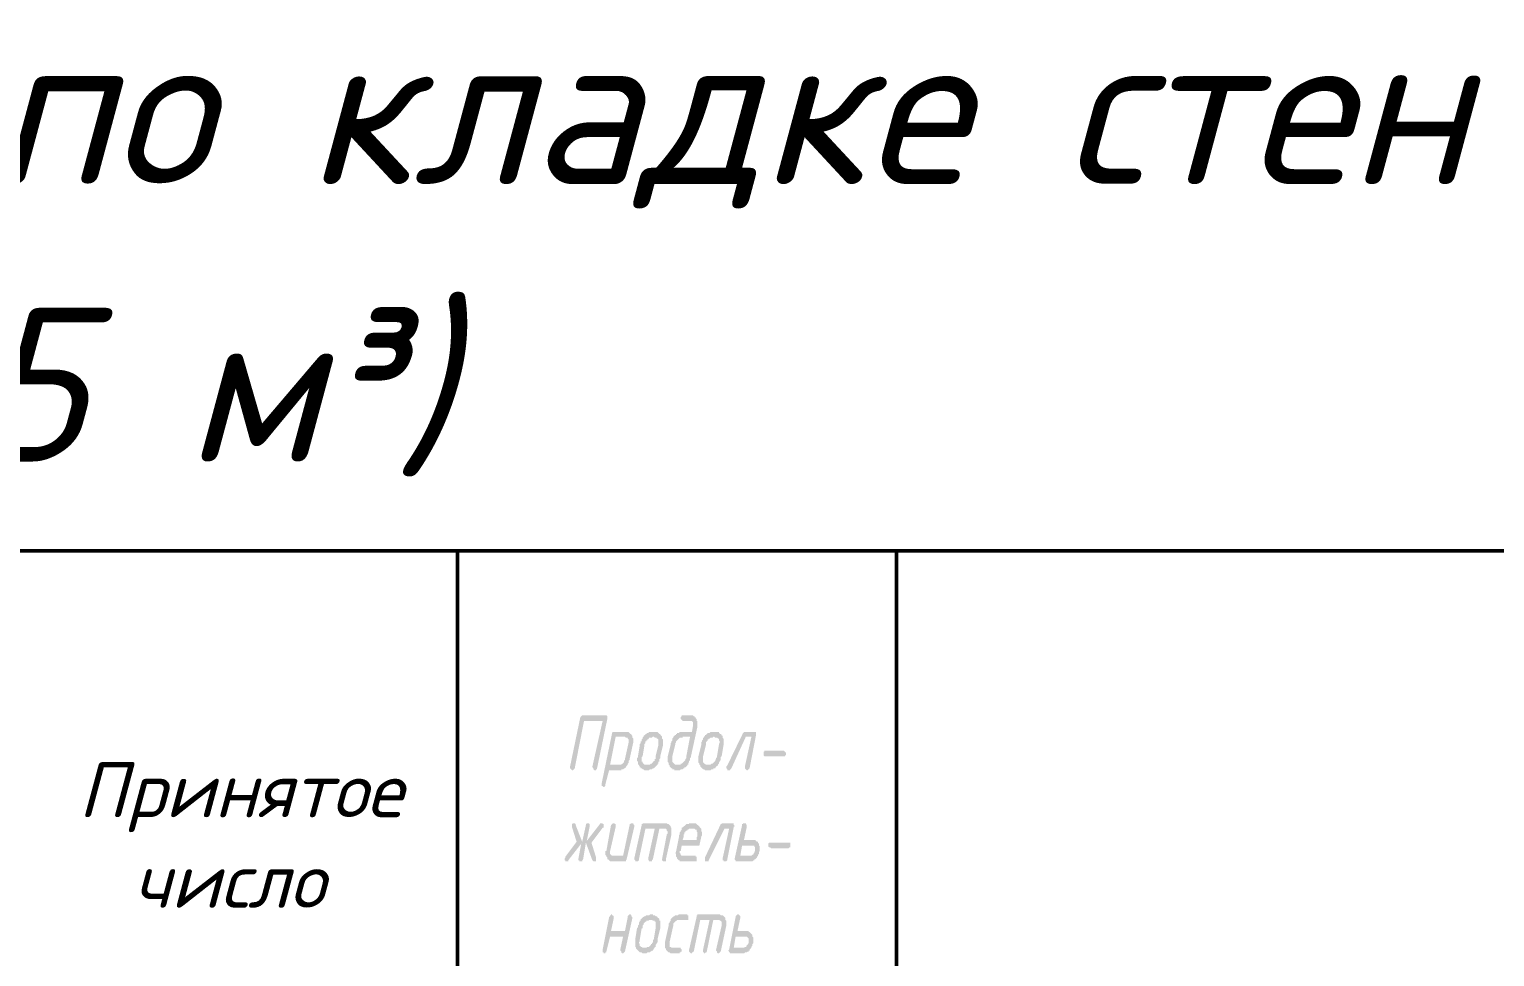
# Model space of a CAD drawing. Header units: millimetres. Extents: x 2279 to 5236, y 896 to 2828.
# Drawn here: x 3871.7 to 3938.4, y 1242 to 1284.2 of the extents above; entities that cross this region are included whole.
import ezdxf

# ---------------------------------------------------------------- set-up
doc = ezdxf.new("R2010")
doc.units = ezdxf.units.MM
doc.layers.add('PDF _!!ТОНКАЯ', color=7, linetype='Continuous')
doc.layers.add('PDF _Текст', color=7, linetype='Continuous')
doc.styles.add('PDF ISOCPEUR Italic', font='isocpeui.ttf')

msp = doc.modelspace()

# ---------------------------------------------------------------- hatches: boundary and pattern name
at = {"layer": 'PDF _!!ТОНКАЯ', "transparency": 33554559}
for points in [[(3897.815, 1252.716), (3896.968, 1252.716), (3896.545, 1250.557), (3896.503, 1250.515), (3896.503, 1250.515), (3896.46, 1250.473), (3896.46, 1250.473), (3896.418, 1250.473), (3896.418, 1250.473), (3896.376, 1250.515), (3896.376, 1250.515), (3896.333, 1250.557), (3896.333, 1250.6), (3896.333, 1250.6), (3896.333, 1250.642), (3896.333, 1250.642), (3896.799, 1252.886), (3896.841, 1252.928), (3896.841, 1252.928), (3896.884, 1252.97), (3896.884, 1252.97), (3896.926, 1252.97), (3897.942, 1252.97), (3897.984, 1252.97), (3897.984, 1252.97), (3898.027, 1252.928), (3898.027, 1252.928), (3898.027, 1252.886), (3898.027, 1252.843), (3898.027, 1252.801), (3898.027, 1252.801), (3897.561, 1250.557), (3897.561, 1250.515), (3897.519, 1250.515), (3897.519, 1250.473), (3897.476, 1250.473), (3897.476, 1250.473), (3897.434, 1250.473), (3897.392, 1250.515), (3897.392, 1250.515), (3897.392, 1250.557), (3897.349, 1250.6), (3897.349, 1250.6), (3897.349, 1250.642), (3897.349, 1250.642)], [(3904.716, 1252.208), (3904.758, 1252.208), (3904.758, 1252.208), (3904.8, 1252.208), (3904.8, 1252.166), (3904.8, 1252.124), (3904.8, 1252.124), (3904.8, 1252.081), (3904.8, 1252.081), (3904.504, 1250.557), (3904.462, 1250.515), (3904.462, 1250.515), (3904.419, 1250.473), (3904.419, 1250.473), (3904.377, 1250.473), (3904.377, 1250.473), (3904.335, 1250.515), (3904.335, 1250.515), (3904.292, 1250.557), (3904.292, 1250.6), (3904.292, 1250.6), (3904.292, 1250.642), (3904.292, 1250.642), (3904.589, 1251.997), (3904.335, 1251.997), (3903.657, 1250.515), (3903.615, 1250.515), (3903.615, 1250.473), (3903.573, 1250.473), (3903.573, 1250.473), (3903.53, 1250.473), (3903.488, 1250.473), (3903.488, 1250.515), (3903.488, 1250.515), (3903.446, 1250.557), (3903.446, 1250.6), (3903.446, 1250.642), (3903.488, 1250.684), (3904.208, 1252.166), (3904.25, 1252.208), (3904.25, 1252.208), (3904.292, 1252.208), (3904.292, 1252.208)], [(3906.028, 1251.108), (3905.224, 1251.108), (3905.181, 1251.108), (3905.181, 1251.108), (3905.139, 1251.15), (3905.139, 1251.15), (3905.139, 1251.192), (3905.139, 1251.235), (3905.139, 1251.277), (3905.139, 1251.277), (3905.139, 1251.319), (3905.181, 1251.319), (3905.181, 1251.362), (3905.224, 1251.362), (3906.028, 1251.362), (3906.07, 1251.362), (3906.113, 1251.319), (3906.113, 1251.319), (3906.155, 1251.277), (3906.155, 1251.277), (3906.155, 1251.235), (3906.155, 1251.192), (3906.155, 1251.15), (3906.113, 1251.15), (3906.113, 1251.108), (3906.07, 1251.108), (3906.028, 1251.108)], [(3897.053, 1247.17), (3896.926, 1246.408), (3896.884, 1246.366), (3896.884, 1246.324), (3896.841, 1246.324), (3896.841, 1246.324), (3896.799, 1246.324), (3896.799, 1246.324), (3896.757, 1246.324), (3896.757, 1246.366), (3896.714, 1246.366), (3896.714, 1246.408), (3896.714, 1246.451), (3896.714, 1246.451), (3896.714, 1246.451), (3896.841, 1247.128), (3896.249, 1246.366), (3896.249, 1246.324), (3896.206, 1246.324), (3896.206, 1246.324), (3896.164, 1246.324), (3896.122, 1246.324), (3896.122, 1246.366), (3896.079, 1246.366), (3896.079, 1246.408), (3896.079, 1246.451), (3896.079, 1246.451), (3896.122, 1246.493), (3896.122, 1246.535), (3896.63, 1247.213), (3896.418, 1247.89), (3896.418, 1247.932), (3896.418, 1247.932), (3896.418, 1247.975), (3896.418, 1248.017), (3896.418, 1248.017), (3896.46, 1248.059), (3896.503, 1248.059), (3896.503, 1248.059), (3896.545, 1248.059), (3896.545, 1248.059), (3896.587, 1248.017), (3896.587, 1247.975), (3896.587, 1247.975), (3896.884, 1247.213), (3897.053, 1247.975), (3897.053, 1248.017), (3897.053, 1248.017), (3897.095, 1248.059), (3897.095, 1248.059), (3897.138, 1248.059), (3897.18, 1248.059), (3897.18, 1248.059), (3897.222, 1248.017), (3897.222, 1248.017), (3897.222, 1247.975), (3897.222, 1247.932), (3897.222, 1247.89), (3897.222, 1247.89), (3897.095, 1247.255), (3897.688, 1248.017), (3897.688, 1248.059), (3897.73, 1248.059), (3897.773, 1248.059), (3897.773, 1248.059), (3897.815, 1248.059), (3897.815, 1248.017), (3897.857, 1248.017), (3897.857, 1247.975), (3897.857, 1247.932), (3897.857, 1247.89), (3897.857, 1247.848), (3897.815, 1247.848), (3897.307, 1247.17), (3897.519, 1246.493), (3897.519, 1246.451), (3897.519, 1246.451), (3897.519, 1246.408), (3897.519, 1246.366), (3897.519, 1246.324), (3897.476, 1246.324), (3897.476, 1246.324), (3897.434, 1246.324), (3897.392, 1246.324), (3897.392, 1246.324), (3897.349, 1246.366), (3897.349, 1246.366), (3897.349, 1246.366)], [(3899.043, 1247.975), (3899.043, 1248.017), (3899.085, 1248.017), (3899.085, 1248.059), (3899.127, 1248.059), (3899.127, 1248.059), (3899.17, 1248.059), (3899.212, 1248.059), (3899.212, 1248.017), (3899.212, 1248.017), (3899.254, 1247.975), (3899.254, 1247.932), (3899.254, 1247.89), (3899.254, 1247.89), (3898.916, 1246.451), (3898.916, 1246.408), (3898.873, 1246.366), (3898.873, 1246.324), (3898.831, 1246.324), (3898.831, 1246.324), (3898.789, 1246.324), (3898.789, 1246.324), (3898.281, 1246.324), (3898.238, 1246.324), (3898.196, 1246.324), (3898.196, 1246.324), (3898.154, 1246.324), (3898.111, 1246.366), (3898.111, 1246.366), (3898.069, 1246.408), (3898.069, 1246.408), (3898.027, 1246.408), (3898.027, 1246.451), (3898.027, 1246.493), (3897.984, 1246.535), (3897.984, 1246.535), (3897.984, 1246.578), (3897.942, 1246.62), (3897.942, 1246.662), (3897.942, 1246.705), (3897.942, 1246.705), (3897.942, 1246.747), (3897.942, 1246.789), (3897.984, 1246.789), (3898.196, 1247.975), (3898.238, 1248.017), (3898.238, 1248.017), (3898.281, 1248.059), (3898.281, 1248.059), (3898.323, 1248.059), (3898.323, 1248.059), (3898.365, 1248.059), (3898.365, 1248.017), (3898.408, 1248.017), (3898.408, 1247.975), (3898.408, 1247.932), (3898.408, 1247.89), (3898.408, 1247.89), (3898.154, 1246.789), (3898.154, 1246.789), (3898.154, 1246.747), (3898.154, 1246.705), (3898.154, 1246.705), (3898.154, 1246.662), (3898.196, 1246.62), (3898.196, 1246.62), (3898.238, 1246.578), (3898.238, 1246.578), (3898.281, 1246.578), (3898.323, 1246.578), (3898.323, 1246.578), (3898.746, 1246.578)], [(3899.593, 1247.975), (3899.593, 1248.017), (3899.635, 1248.017), (3899.635, 1248.059), (3899.678, 1248.059), (3899.678, 1248.059), (3900.652, 1248.059), (3900.694, 1248.059), (3900.694, 1248.059), (3900.736, 1248.059), (3900.779, 1248.017), (3900.779, 1248.017), (3900.821, 1248.017), (3900.863, 1247.975), (3900.863, 1247.975), (3900.906, 1247.932), (3900.906, 1247.89), (3900.906, 1247.89), (3900.948, 1247.848), (3900.948, 1247.805), (3900.948, 1247.805), (3900.948, 1247.763), (3900.948, 1247.721), (3900.948, 1247.678), (3900.948, 1247.678), (3900.948, 1247.636), (3900.948, 1247.594), (3900.948, 1247.551), (3900.694, 1246.408), (3900.694, 1246.366), (3900.694, 1246.324), (3900.652, 1246.324), (3900.652, 1246.324), (3900.609, 1246.324), (3900.567, 1246.324), (3900.567, 1246.324), (3900.525, 1246.366), (3900.525, 1246.366), (3900.525, 1246.408), (3900.525, 1246.451), (3900.525, 1246.451), (3900.525, 1246.451), (3900.736, 1247.551), (3900.779, 1247.594), (3900.779, 1247.636), (3900.779, 1247.636), (3900.779, 1247.678), (3900.736, 1247.721), (3900.736, 1247.763), (3900.736, 1247.763), (3900.694, 1247.805), (3900.694, 1247.805), (3900.652, 1247.805), (3900.609, 1247.805), (3900.609, 1247.805), (3900.398, 1247.805), (3900.101, 1246.408), (3900.059, 1246.366), (3900.059, 1246.324), (3900.059, 1246.324), (3900.016, 1246.324), (3899.974, 1246.324), (3899.974, 1246.324), (3899.932, 1246.324), (3899.932, 1246.366), (3899.889, 1246.366), (3899.889, 1246.408), (3899.889, 1246.451), (3899.889, 1246.451), (3899.889, 1246.451), (3900.186, 1247.805), (3899.762, 1247.805), (3899.466, 1246.408), (3899.466, 1246.366), (3899.424, 1246.324), (3899.424, 1246.324), (3899.381, 1246.324), (3899.381, 1246.324), (3899.339, 1246.324), (3899.297, 1246.324), (3899.297, 1246.366), (3899.297, 1246.366), (3899.254, 1246.408), (3899.254, 1246.451), (3899.254, 1246.451), (3899.254, 1246.451)], [(3903.7, 1248.059), (3903.742, 1248.059), (3903.784, 1248.059), (3903.784, 1248.017), (3903.784, 1248.017), (3903.784, 1247.975), (3903.827, 1247.932), (3903.784, 1247.89), (3903.784, 1247.89), (3903.488, 1246.408), (3903.488, 1246.366), (3903.446, 1246.324), (3903.446, 1246.324), (3903.403, 1246.324), (3903.403, 1246.324), (3903.361, 1246.324), (3903.319, 1246.324), (3903.319, 1246.366), (3903.276, 1246.366), (3903.276, 1246.408), (3903.276, 1246.451), (3903.276, 1246.451), (3903.276, 1246.451), (3903.573, 1247.805), (3903.361, 1247.805), (3902.641, 1246.366), (3902.641, 1246.324), (3902.599, 1246.324), (3902.557, 1246.324), (3902.557, 1246.324), (3902.514, 1246.324), (3902.514, 1246.324), (3902.472, 1246.324), (3902.472, 1246.366), (3902.472, 1246.408), (3902.472, 1246.451), (3902.472, 1246.451), (3902.472, 1246.493), (3903.192, 1248.017), (3903.234, 1248.017), (3903.234, 1248.059), (3903.276, 1248.059), (3903.276, 1248.059)], [(3906.282, 1246.916), (3905.478, 1246.916), (3905.435, 1246.959), (3905.393, 1246.959), (3905.393, 1246.959), (3905.351, 1247.001), (3905.351, 1247.043), (3905.351, 1247.043), (3905.351, 1247.086), (3905.351, 1247.128), (3905.393, 1247.17), (3905.393, 1247.17), (3905.435, 1247.17), (3905.478, 1247.17), (3906.282, 1247.17), (3906.324, 1247.17), (3906.324, 1247.17), (3906.367, 1247.17), (3906.367, 1247.128), (3906.367, 1247.086), (3906.367, 1247.043), (3906.367, 1247.001), (3906.367, 1247.001), (3906.367, 1246.959), (3906.324, 1246.959), (3906.324, 1246.959), (3906.282, 1246.916)], [(3898.746, 1242.895), (3898.154, 1242.895), (3897.984, 1242.217), (3897.984, 1242.217), (3897.984, 1242.175), (3897.942, 1242.175), (3897.942, 1242.133), (3897.9, 1242.133), (3897.857, 1242.133), (3897.857, 1242.175), (3897.815, 1242.175), (3897.815, 1242.217), (3897.815, 1242.26), (3897.815, 1242.26), (3897.815, 1242.302), (3897.815, 1242.302), (3898.111, 1243.784), (3898.154, 1243.826), (3898.154, 1243.868), (3898.196, 1243.868), (3898.196, 1243.911), (3898.238, 1243.911), (3898.238, 1243.868), (3898.281, 1243.868), (3898.281, 1243.868), (3898.323, 1243.826), (3898.323, 1243.784), (3898.323, 1243.784), (3898.323, 1243.741), (3898.323, 1243.741), (3898.196, 1243.149), (3898.831, 1243.149), (3898.958, 1243.784), (3898.958, 1243.826), (3899, 1243.868), (3899, 1243.868), (3899.043, 1243.911), (3899.043, 1243.911), (3899.085, 1243.911), (3899.127, 1243.868), (3899.127, 1243.868), (3899.127, 1243.826), (3899.17, 1243.784), (3899.17, 1243.784), (3899.17, 1243.741), (3899.17, 1243.741), (3898.831, 1242.217), (3898.831, 1242.217), (3898.789, 1242.175), (3898.789, 1242.175), (3898.746, 1242.133), (3898.746, 1242.133), (3898.704, 1242.133), (3898.662, 1242.175), (3898.662, 1242.175), (3898.662, 1242.217), (3898.619, 1242.26), (3898.619, 1242.26), (3898.619, 1242.302), (3898.619, 1242.302)], [(3901.287, 1242.133), (3900.948, 1242.133), (3900.948, 1242.133), (3900.906, 1242.133), (3900.863, 1242.175), (3900.821, 1242.175), (3900.821, 1242.175), (3900.779, 1242.217), (3900.779, 1242.217), (3900.736, 1242.26), (3900.736, 1242.26), (3900.694, 1242.302), (3900.694, 1242.302), (3900.694, 1242.344), (3900.652, 1242.387), (3900.652, 1242.429), (3900.652, 1242.471), (3900.652, 1242.471), (3900.652, 1242.514), (3900.652, 1242.556), (3900.652, 1242.598), (3900.652, 1242.598), (3900.652, 1242.641), (3900.821, 1243.403), (3900.821, 1243.445), (3900.821, 1243.487), (3900.863, 1243.53), (3900.863, 1243.572), (3900.863, 1243.572), (3900.906, 1243.614), (3900.906, 1243.657), (3900.906, 1243.699), (3900.948, 1243.699), (3900.948, 1243.741), (3900.99, 1243.741), (3900.99, 1243.784), (3900.99, 1243.784), (3901.033, 1243.784), (3901.033, 1243.826), (3901.075, 1243.826), (3901.075, 1243.826), (3901.117, 1243.868), (3901.16, 1243.868), (3901.16, 1243.868), (3901.202, 1243.868), (3901.244, 1243.868), (3901.287, 1243.911), (3901.287, 1243.911), (3901.329, 1243.911), (3901.625, 1243.911), (3901.668, 1243.911), (3901.668, 1243.868), (3901.71, 1243.868), (3901.71, 1243.826), (3901.71, 1243.784), (3901.71, 1243.784), (3901.71, 1243.741), (3901.71, 1243.699), (3901.71, 1243.657), (3901.668, 1243.657), (3901.625, 1243.657), (3901.625, 1243.657), (3901.287, 1243.657), (3901.244, 1243.657), (3901.202, 1243.657), (3901.202, 1243.614), (3901.16, 1243.614), (3901.16, 1243.614), (3901.117, 1243.572), (3901.117, 1243.572), (3901.075, 1243.53), (3901.075, 1243.53), (3901.033, 1243.487), (3901.033, 1243.445), (3901.033, 1243.403), (3901.033, 1243.403), (3900.863, 1242.641), (3900.863, 1242.598), (3900.863, 1242.556), (3900.863, 1242.556), (3900.863, 1242.514), (3900.863, 1242.514), (3900.863, 1242.471), (3900.863, 1242.429), (3900.906, 1242.429), (3900.906, 1242.429), (3900.948, 1242.387), (3900.99, 1242.387), (3901.033, 1242.387), (3901.287, 1242.387), (3901.329, 1242.387), (3901.371, 1242.387), (3901.371, 1242.344), (3901.371, 1242.344), (3901.414, 1242.302), (3901.414, 1242.26), (3901.414, 1242.217), (3901.371, 1242.217), (3901.371, 1242.175), (3901.329, 1242.175), (3901.329, 1242.133), (3901.287, 1242.133)], [(3902.091, 1243.784), (3902.091, 1243.826), (3902.091, 1243.868), (3902.133, 1243.868), (3902.133, 1243.911), (3902.176, 1243.911), (3903.149, 1243.911), (3903.149, 1243.911), (3903.192, 1243.868), (3903.234, 1243.868), (3903.234, 1243.868), (3903.276, 1243.868), (3903.319, 1243.826), (3903.319, 1243.826), (3903.361, 1243.784), (3903.361, 1243.784), (3903.403, 1243.741), (3903.403, 1243.699), (3903.403, 1243.699), (3903.403, 1243.657), (3903.446, 1243.614), (3903.446, 1243.572), (3903.446, 1243.53), (3903.446, 1243.53), (3903.446, 1243.487), (3903.446, 1243.445), (3903.446, 1243.403), (3903.446, 1243.403), (3903.192, 1242.217), (3903.192, 1242.217), (3903.149, 1242.175), (3903.149, 1242.175), (3903.107, 1242.133), (3903.107, 1242.133), (3903.065, 1242.133), (3903.022, 1242.175), (3903.022, 1242.175), (3903.022, 1242.217), (3902.98, 1242.26), (3902.98, 1242.26), (3902.98, 1242.302), (3902.98, 1242.302), (3903.234, 1243.403), (3903.234, 1243.445), (3903.234, 1243.487), (3903.234, 1243.487), (3903.234, 1243.53), (3903.234, 1243.572), (3903.234, 1243.572), (3903.192, 1243.614), (3903.192, 1243.614), (3903.149, 1243.614), (3903.149, 1243.657), (3903.107, 1243.657), (3903.065, 1243.657), (3902.853, 1243.657), (3902.557, 1242.217), (3902.557, 1242.217), (3902.557, 1242.175), (3902.514, 1242.175), (3902.472, 1242.133), (3902.472, 1242.133), (3902.43, 1242.133), (3902.43, 1242.175), (3902.387, 1242.175), (3902.387, 1242.217), (3902.387, 1242.26), (3902.387, 1242.26), (3902.387, 1242.302), (3902.387, 1242.302), (3902.684, 1243.657), (3902.26, 1243.657), (3901.964, 1242.217), (3901.922, 1242.217), (3901.922, 1242.175), (3901.879, 1242.175), (3901.879, 1242.133), (3901.837, 1242.133), (3901.837, 1242.133), (3901.795, 1242.175), (3901.795, 1242.175), (3901.752, 1242.217), (3901.752, 1242.26), (3901.752, 1242.26), (3901.752, 1242.302), (3901.752, 1242.302)]]:
    msp.add_hatch(color=256, dxfattribs=at).paths.add_polyline_path(points)
h = msp.add_hatch(color=256, dxfattribs=at)
h.paths.add_polyline_path([(3902.133, 1252.462), (3901.837, 1251.108), (3901.837, 1251.065), (3901.795, 1251.023), (3901.795, 1250.981), (3901.795, 1250.938), (3901.752, 1250.896), (3901.752, 1250.854), (3901.752, 1250.811), (3901.71, 1250.811), (3901.71, 1250.769), (3901.71, 1250.727), (3901.668, 1250.727), (3901.668, 1250.684), (3901.625, 1250.642), (3901.625, 1250.642), (3901.625, 1250.642), (3901.583, 1250.6), (3901.541, 1250.6), (3901.541, 1250.557), (3901.498, 1250.557), (3901.498, 1250.557), (3901.456, 1250.515), (3901.414, 1250.515), (3901.414, 1250.515), (3901.371, 1250.515), (3901.329, 1250.473), (3901.329, 1250.473), (3901.287, 1250.473), (3901.244, 1250.473), (3901.202, 1250.473), (3901.16, 1250.473), (3901.16, 1250.473), (3901.117, 1250.473), (3901.075, 1250.473), (3901.075, 1250.515), (3901.033, 1250.515), (3900.99, 1250.515), (3900.99, 1250.557), (3900.948, 1250.557), (3900.906, 1250.6), (3900.906, 1250.6), (3900.906, 1250.6), (3900.863, 1250.642), (3900.863, 1250.684), (3900.821, 1250.727), (3900.821, 1250.727), (3900.821, 1250.769), (3900.821, 1250.811), (3900.779, 1250.854), (3900.779, 1250.896), (3900.779, 1250.896), (3900.779, 1250.938), (3900.779, 1250.981), (3900.779, 1251.023), (3900.779, 1251.023), (3900.779, 1251.065), (3900.779, 1251.108), (3900.906, 1251.616), (3900.906, 1251.658), (3900.906, 1251.7), (3900.948, 1251.743), (3900.948, 1251.785), (3900.948, 1251.785), (3900.99, 1251.827), (3900.99, 1251.87), (3900.99, 1251.912), (3901.033, 1251.954), (3901.033, 1251.954), (3901.033, 1251.997), (3901.075, 1252.039), (3901.075, 1252.039), (3901.117, 1252.081), (3901.117, 1252.081), (3901.16, 1252.081), (3901.16, 1252.124), (3901.202, 1252.124), (3901.202, 1252.166), (3901.244, 1252.166), (3901.287, 1252.166), (3901.287, 1252.166), (3901.329, 1252.208), (3901.371, 1252.208), (3901.371, 1252.208), (3901.414, 1252.208), (3901.456, 1252.208), (3901.498, 1252.208), (3901.541, 1252.208), (3901.541, 1252.208), (3901.879, 1252.208), (3901.922, 1252.462), (3901.922, 1252.505), (3901.922, 1252.547), (3901.922, 1252.547), (3901.922, 1252.589), (3901.922, 1252.632), (3901.922, 1252.674), (3901.879, 1252.674), (3901.879, 1252.716), (3901.837, 1252.716), (3901.837, 1252.716), (3901.795, 1252.716), (3901.752, 1252.716), (3901.498, 1252.716), (3901.456, 1252.716), (3901.414, 1252.759), (3901.414, 1252.759), (3901.371, 1252.801), (3901.371, 1252.801), (3901.371, 1252.843), (3901.371, 1252.886), (3901.414, 1252.928), (3901.414, 1252.928), (3901.414, 1252.97), (3901.456, 1252.97), (3901.498, 1252.97), (3901.837, 1252.97), (3901.837, 1252.97), (3901.879, 1252.97), (3901.922, 1252.97), (3901.922, 1252.97), (3901.964, 1252.928), (3902.006, 1252.928), (3902.006, 1252.886), (3902.049, 1252.886), (3902.049, 1252.843), (3902.049, 1252.843), (3902.091, 1252.801), (3902.091, 1252.759), (3902.091, 1252.716), (3902.133, 1252.716), (3902.133, 1252.674), (3902.133, 1252.632), (3902.133, 1252.589), (3902.133, 1252.589), (3902.133, 1252.547), (3902.133, 1252.505), (3902.133, 1252.462)], flags=0)
h.paths.add_polyline_path([(3901.625, 1251.108), (3901.795, 1251.997), (3901.498, 1251.997), (3901.456, 1251.997), (3901.456, 1251.954), (3901.414, 1251.954), (3901.371, 1251.954), (3901.371, 1251.954), (3901.329, 1251.954), (3901.287, 1251.912), (3901.287, 1251.912), (3901.244, 1251.87), (3901.244, 1251.87), (3901.202, 1251.827), (3901.202, 1251.827), (3901.16, 1251.785), (3901.16, 1251.785), (3901.16, 1251.743), (3901.117, 1251.7), (3901.117, 1251.658), (3901.117, 1251.616), (3901.117, 1251.616), (3900.99, 1251.108), (3900.99, 1251.065), (3900.99, 1251.023), (3900.99, 1250.981), (3900.99, 1250.981), (3900.99, 1250.938), (3900.99, 1250.896), (3900.99, 1250.854), (3900.99, 1250.854), (3901.033, 1250.811), (3901.033, 1250.811), (3901.075, 1250.769), (3901.075, 1250.769), (3901.117, 1250.727), (3901.117, 1250.727), (3901.16, 1250.727), (3901.202, 1250.727), (3901.244, 1250.727), (3901.244, 1250.727), (3901.287, 1250.727), (3901.329, 1250.727), (3901.371, 1250.727), (3901.371, 1250.769), (3901.414, 1250.769), (3901.414, 1250.769), (3901.456, 1250.811), (3901.456, 1250.811), (3901.498, 1250.854), (3901.498, 1250.854), (3901.541, 1250.896), (3901.541, 1250.896), (3901.583, 1250.938), (3901.583, 1250.981), (3901.583, 1250.981), (3901.625, 1251.023), (3901.625, 1251.065), (3901.625, 1251.108)], flags=0)
h = msp.add_hatch(color=256, dxfattribs=at)
h.paths.add_polyline_path([(3898.238, 1252.124), (3898.238, 1252.166), (3898.281, 1252.208), (3898.281, 1252.208), (3898.323, 1252.208), (3898.323, 1252.208), (3898.873, 1252.208), (3898.916, 1252.208), (3898.958, 1252.208), (3898.958, 1252.208), (3899, 1252.208), (3899.043, 1252.166), (3899.043, 1252.166), (3899.085, 1252.124), (3899.085, 1252.124), (3899.127, 1252.124), (3899.127, 1252.081), (3899.17, 1252.039), (3899.17, 1252.039), (3899.17, 1251.997), (3899.17, 1251.954), (3899.212, 1251.912), (3899.212, 1251.87), (3899.212, 1251.827), (3899.212, 1251.827), (3899.212, 1251.785), (3899.212, 1251.743), (3899.212, 1251.743), (3899.043, 1250.981), (3899.043, 1250.938), (3899, 1250.896), (3899, 1250.854), (3899, 1250.811), (3898.958, 1250.769), (3898.958, 1250.727), (3898.958, 1250.727), (3898.916, 1250.684), (3898.916, 1250.642), (3898.873, 1250.642), (3898.873, 1250.6), (3898.873, 1250.6), (3898.831, 1250.557), (3898.789, 1250.557), (3898.789, 1250.557), (3898.746, 1250.515), (3898.746, 1250.515), (3898.704, 1250.515), (3898.662, 1250.515), (3898.662, 1250.473), (3898.619, 1250.473), (3898.577, 1250.473), (3898.535, 1250.473), (3898.492, 1250.473), (3898.111, 1250.473), (3897.942, 1249.838), (3897.942, 1249.795), (3897.942, 1249.753), (3897.9, 1249.753), (3897.9, 1249.71), (3897.857, 1249.71), (3897.815, 1249.753), (3897.815, 1249.753), (3897.773, 1249.753), (3897.773, 1249.795), (3897.773, 1249.838), (3897.773, 1249.838), (3897.773, 1249.88), (3897.773, 1249.88)], flags=0)
h.paths.add_polyline_path([(3898.408, 1251.997), (3898.154, 1250.727), (3898.577, 1250.727), (3898.577, 1250.727), (3898.619, 1250.727), (3898.662, 1250.727), (3898.704, 1250.769), (3898.704, 1250.769), (3898.746, 1250.769), (3898.746, 1250.811), (3898.789, 1250.811), (3898.789, 1250.854), (3898.789, 1250.896), (3898.831, 1250.938), (3898.831, 1250.938), (3898.831, 1250.981), (3899, 1251.743), (3899, 1251.785), (3899, 1251.785), (3899, 1251.827), (3899, 1251.87), (3899, 1251.87), (3898.958, 1251.912), (3898.958, 1251.912), (3898.958, 1251.954), (3898.916, 1251.954), (3898.873, 1251.954), (3898.831, 1251.997), (3898.831, 1251.997)], flags=0)
h = msp.add_hatch(color=256, dxfattribs=at)
h.paths.add_polyline_path([(3899.424, 1251.108), (3899.508, 1251.616), (3899.508, 1251.658), (3899.551, 1251.7), (3899.551, 1251.743), (3899.551, 1251.785), (3899.593, 1251.785), (3899.593, 1251.827), (3899.593, 1251.87), (3899.635, 1251.912), (3899.635, 1251.954), (3899.635, 1251.954), (3899.678, 1251.997), (3899.678, 1252.039), (3899.72, 1252.039), (3899.72, 1252.081), (3899.72, 1252.081), (3899.762, 1252.081), (3899.762, 1252.124), (3899.805, 1252.124), (3899.847, 1252.166), (3899.847, 1252.166), (3899.889, 1252.166), (3899.889, 1252.166), (3899.932, 1252.208), (3899.974, 1252.208), (3900.016, 1252.208), (3900.016, 1252.208), (3900.059, 1252.208), (3900.101, 1252.208), (3900.143, 1252.208), (3900.186, 1252.208), (3900.186, 1252.208), (3900.228, 1252.208), (3900.271, 1252.208), (3900.271, 1252.208), (3900.313, 1252.208), (3900.355, 1252.166), (3900.355, 1252.166), (3900.398, 1252.124), (3900.44, 1252.124), (3900.44, 1252.081), (3900.44, 1252.081), (3900.482, 1252.039), (3900.482, 1252.039), (3900.525, 1251.997), (3900.525, 1251.954), (3900.525, 1251.912), (3900.525, 1251.912), (3900.567, 1251.87), (3900.567, 1251.827), (3900.567, 1251.785), (3900.567, 1251.743), (3900.567, 1251.743), (3900.567, 1251.7), (3900.567, 1251.658), (3900.567, 1251.616), (3900.567, 1251.616), (3900.44, 1251.108), (3900.44, 1251.065), (3900.44, 1251.023), (3900.398, 1250.981), (3900.398, 1250.938), (3900.398, 1250.896), (3900.398, 1250.854), (3900.355, 1250.854), (3900.355, 1250.811), (3900.355, 1250.769), (3900.313, 1250.769), (3900.313, 1250.727), (3900.313, 1250.727), (3900.271, 1250.684), (3900.271, 1250.684), (3900.228, 1250.642), (3900.228, 1250.642), (3900.186, 1250.6), (3900.186, 1250.6), (3900.143, 1250.557), (3900.143, 1250.557), (3900.101, 1250.557), (3900.059, 1250.515), (3900.059, 1250.515), (3900.016, 1250.515), (3899.974, 1250.515), (3899.932, 1250.473), (3899.932, 1250.473), (3899.889, 1250.473), (3899.847, 1250.473), (3899.805, 1250.473), (3899.805, 1250.473), (3899.762, 1250.473), (3899.72, 1250.473), (3899.72, 1250.473), (3899.678, 1250.515), (3899.635, 1250.515), (3899.635, 1250.515), (3899.593, 1250.557), (3899.551, 1250.557), (3899.551, 1250.6), (3899.508, 1250.6), (3899.508, 1250.6), (3899.508, 1250.642), (3899.466, 1250.684), (3899.466, 1250.727), (3899.424, 1250.727), (3899.424, 1250.769), (3899.424, 1250.811), (3899.424, 1250.854), (3899.381, 1250.896), (3899.381, 1250.896), (3899.381, 1250.938), (3899.381, 1250.981), (3899.381, 1251.023), (3899.381, 1251.023), (3899.424, 1251.065), (3899.424, 1251.108)], flags=0)
h.paths.add_polyline_path([(3900.228, 1251.108), (3900.355, 1251.616), (3900.355, 1251.658), (3900.355, 1251.7), (3900.355, 1251.7), (3900.355, 1251.743), (3900.355, 1251.785), (3900.355, 1251.827), (3900.355, 1251.827), (3900.355, 1251.87), (3900.313, 1251.912), (3900.313, 1251.912), (3900.271, 1251.912), (3900.271, 1251.954), (3900.228, 1251.954), (3900.228, 1251.954), (3900.186, 1251.954), (3900.143, 1251.997), (3900.101, 1251.997), (3900.101, 1251.997), (3900.059, 1251.954), (3900.016, 1251.954), (3899.974, 1251.954), (3899.974, 1251.954), (3899.932, 1251.954), (3899.932, 1251.912), (3899.889, 1251.912), (3899.889, 1251.87), (3899.847, 1251.87), (3899.847, 1251.827), (3899.805, 1251.827), (3899.805, 1251.785), (3899.762, 1251.785), (3899.762, 1251.743), (3899.762, 1251.7), (3899.72, 1251.658), (3899.72, 1251.616), (3899.72, 1251.616), (3899.635, 1251.108), (3899.593, 1251.065), (3899.593, 1251.023), (3899.593, 1250.981), (3899.593, 1250.981), (3899.593, 1250.938), (3899.593, 1250.896), (3899.593, 1250.854), (3899.635, 1250.854), (3899.635, 1250.811), (3899.635, 1250.811), (3899.678, 1250.769), (3899.678, 1250.769), (3899.72, 1250.727), (3899.762, 1250.727), (3899.805, 1250.727), (3899.805, 1250.727), (3899.847, 1250.727), (3899.889, 1250.727), (3899.889, 1250.727), (3899.932, 1250.727), (3899.974, 1250.727), (3900.016, 1250.769), (3900.016, 1250.769), (3900.059, 1250.769), (3900.059, 1250.811), (3900.101, 1250.811), (3900.101, 1250.854), (3900.143, 1250.854), (3900.143, 1250.896), (3900.186, 1250.896), (3900.186, 1250.938), (3900.186, 1250.981), (3900.228, 1250.981), (3900.228, 1251.023), (3900.228, 1251.065), (3900.228, 1251.108)], flags=0)
h = msp.add_hatch(color=256, dxfattribs=at)
h.paths.add_polyline_path([(3902.176, 1251.108), (3902.303, 1251.616), (3902.303, 1251.658), (3902.303, 1251.7), (3902.303, 1251.743), (3902.345, 1251.785), (3902.345, 1251.785), (3902.345, 1251.827), (3902.387, 1251.87), (3902.387, 1251.912), (3902.387, 1251.954), (3902.43, 1251.954), (3902.43, 1251.997), (3902.472, 1252.039), (3902.472, 1252.039), (3902.472, 1252.081), (3902.514, 1252.081), (3902.514, 1252.081), (3902.557, 1252.124), (3902.557, 1252.124), (3902.599, 1252.166), (3902.641, 1252.166), (3902.641, 1252.166), (3902.684, 1252.166), (3902.726, 1252.208), (3902.726, 1252.208), (3902.768, 1252.208), (3902.811, 1252.208), (3902.853, 1252.208), (3902.853, 1252.208), (3902.895, 1252.208), (3902.938, 1252.208), (3902.98, 1252.208), (3903.022, 1252.208), (3903.022, 1252.208), (3903.065, 1252.208), (3903.107, 1252.208), (3903.107, 1252.166), (3903.149, 1252.166), (3903.149, 1252.124), (3903.192, 1252.124), (3903.234, 1252.081), (3903.234, 1252.081), (3903.234, 1252.039), (3903.276, 1252.039), (3903.276, 1251.997), (3903.276, 1251.954), (3903.319, 1251.912), (3903.319, 1251.912), (3903.319, 1251.87), (3903.319, 1251.827), (3903.319, 1251.785), (3903.319, 1251.743), (3903.319, 1251.743), (3903.319, 1251.7), (3903.319, 1251.658), (3903.319, 1251.616), (3903.319, 1251.616), (3903.234, 1251.108), (3903.192, 1251.065), (3903.192, 1251.023), (3903.192, 1250.981), (3903.192, 1250.938), (3903.149, 1250.896), (3903.149, 1250.854), (3903.149, 1250.854), (3903.107, 1250.811), (3903.107, 1250.769), (3903.107, 1250.769), (3903.065, 1250.727), (3903.065, 1250.727), (3903.065, 1250.684), (3903.022, 1250.684), (3903.022, 1250.642), (3902.98, 1250.642), (3902.98, 1250.6), (3902.938, 1250.6), (3902.938, 1250.557), (3902.895, 1250.557), (3902.853, 1250.557), (3902.853, 1250.515), (3902.811, 1250.515), (3902.768, 1250.515), (3902.768, 1250.515), (3902.726, 1250.473), (3902.684, 1250.473), (3902.641, 1250.473), (3902.599, 1250.473), (3902.599, 1250.473), (3902.557, 1250.473), (3902.514, 1250.473), (3902.514, 1250.473), (3902.472, 1250.473), (3902.43, 1250.515), (3902.43, 1250.515), (3902.387, 1250.515), (3902.345, 1250.557), (3902.345, 1250.557), (3902.303, 1250.6), (3902.303, 1250.6), (3902.303, 1250.6), (3902.26, 1250.642), (3902.26, 1250.684), (3902.218, 1250.727), (3902.218, 1250.727), (3902.218, 1250.769), (3902.176, 1250.811), (3902.176, 1250.854), (3902.176, 1250.896), (3902.176, 1250.896), (3902.176, 1250.938), (3902.176, 1250.981), (3902.176, 1251.023), (3902.176, 1251.023), (3902.176, 1251.065), (3902.176, 1251.108)], flags=0)
h.paths.add_polyline_path([(3903.022, 1251.108), (3903.107, 1251.616), (3903.107, 1251.658), (3903.107, 1251.7), (3903.149, 1251.7), (3903.149, 1251.743), (3903.149, 1251.785), (3903.107, 1251.827), (3903.107, 1251.827), (3903.107, 1251.87), (3903.107, 1251.912), (3903.065, 1251.912), (3903.065, 1251.912), (3903.022, 1251.954), (3903.022, 1251.954), (3902.98, 1251.954), (3902.938, 1251.954), (3902.895, 1251.997), (3902.895, 1251.997), (3902.853, 1251.997), (3902.811, 1251.954), (3902.811, 1251.954), (3902.768, 1251.954), (3902.726, 1251.954), (3902.726, 1251.954), (3902.684, 1251.912), (3902.641, 1251.912), (3902.641, 1251.87), (3902.599, 1251.87), (3902.599, 1251.827), (3902.599, 1251.827), (3902.557, 1251.785), (3902.557, 1251.785), (3902.514, 1251.743), (3902.514, 1251.7), (3902.514, 1251.658), (3902.514, 1251.616), (3902.514, 1251.616), (3902.387, 1251.108), (3902.387, 1251.065), (3902.387, 1251.023), (3902.387, 1250.981), (3902.387, 1250.981), (3902.387, 1250.938), (3902.387, 1250.896), (3902.387, 1250.854), (3902.387, 1250.854), (3902.387, 1250.811), (3902.43, 1250.811), (3902.43, 1250.769), (3902.472, 1250.769), (3902.514, 1250.727), (3902.514, 1250.727), (3902.557, 1250.727), (3902.599, 1250.727), (3902.599, 1250.727), (3902.641, 1250.727), (3902.684, 1250.727), (3902.726, 1250.727), (3902.726, 1250.727), (3902.768, 1250.769), (3902.811, 1250.769), (3902.811, 1250.769), (3902.853, 1250.811), (3902.853, 1250.811), (3902.895, 1250.854), (3902.895, 1250.854), (3902.938, 1250.896), (3902.938, 1250.896), (3902.938, 1250.938), (3902.98, 1250.981), (3902.98, 1250.981), (3902.98, 1251.023), (3903.022, 1251.065), (3903.022, 1251.108)], flags=0)
h = msp.add_hatch(color=256, dxfattribs=at)
h.paths.add_polyline_path([(3902.091, 1247.424), (3902.133, 1247.467), (3902.133, 1247.509), (3902.133, 1247.551), (3902.133, 1247.594), (3902.133, 1247.594), (3902.133, 1247.636), (3902.091, 1247.678), (3902.091, 1247.678), (3902.091, 1247.721), (3902.091, 1247.763), (3902.049, 1247.763), (3902.049, 1247.763), (3902.006, 1247.805), (3901.964, 1247.805), (3901.922, 1247.805), (3901.922, 1247.805), (3901.879, 1247.805), (3901.837, 1247.805), (3901.837, 1247.805), (3901.795, 1247.805), (3901.752, 1247.805), (3901.71, 1247.763), (3901.71, 1247.763), (3901.668, 1247.763), (3901.668, 1247.721), (3901.625, 1247.721), (3901.625, 1247.721), (3901.583, 1247.678), (3901.583, 1247.636), (3901.541, 1247.636), (3901.541, 1247.594), (3901.541, 1247.551), (3901.498, 1247.551), (3901.498, 1247.509), (3901.498, 1247.467), (3901.498, 1247.424), (3901.456, 1247.297), (3902.091, 1247.297)], flags=0)
h.paths.add_polyline_path([(3902.303, 1247.424), (3902.218, 1247.043), (3901.414, 1247.043), (3901.371, 1246.789), (3901.329, 1246.789), (3901.329, 1246.747), (3901.329, 1246.705), (3901.329, 1246.705), (3901.371, 1246.662), (3901.371, 1246.62), (3901.371, 1246.62), (3901.414, 1246.578), (3901.414, 1246.578), (3901.456, 1246.578), (3901.498, 1246.578), (3901.498, 1246.578), (3902.006, 1246.578), (3902.049, 1246.578), (3902.049, 1246.535), (3902.091, 1246.535), (3902.091, 1246.493), (3902.091, 1246.451), (3902.091, 1246.451), (3902.091, 1246.408), (3902.091, 1246.366), (3902.091, 1246.324), (3902.049, 1246.324), (3902.006, 1246.324), (3902.006, 1246.324), (3901.456, 1246.324), (3901.414, 1246.324), (3901.414, 1246.324), (3901.371, 1246.324), (3901.329, 1246.324), (3901.329, 1246.366), (3901.287, 1246.366), (3901.244, 1246.408), (3901.244, 1246.408), (3901.244, 1246.408), (3901.202, 1246.451), (3901.202, 1246.493), (3901.16, 1246.535), (3901.16, 1246.535), (3901.16, 1246.578), (3901.16, 1246.62), (3901.16, 1246.662), (3901.117, 1246.705), (3901.117, 1246.705), (3901.16, 1246.747), (3901.16, 1246.789), (3901.16, 1246.789), (3901.287, 1247.424), (3901.287, 1247.467), (3901.287, 1247.509), (3901.329, 1247.551), (3901.329, 1247.594), (3901.329, 1247.636), (3901.371, 1247.678), (3901.371, 1247.721), (3901.371, 1247.721), (3901.414, 1247.763), (3901.414, 1247.805), (3901.414, 1247.848), (3901.456, 1247.848), (3901.456, 1247.89), (3901.498, 1247.89), (3901.498, 1247.932), (3901.541, 1247.932), (3901.541, 1247.932), (3901.583, 1247.975), (3901.583, 1247.975), (3901.625, 1248.017), (3901.668, 1248.017), (3901.668, 1248.017), (3901.71, 1248.017), (3901.752, 1248.017), (3901.752, 1248.059), (3901.795, 1248.059), (3901.837, 1248.059), (3901.879, 1248.059), (3901.922, 1248.059), (3901.922, 1248.059), (3901.964, 1248.059), (3902.006, 1248.059), (3902.006, 1248.059), (3902.049, 1248.059), (3902.091, 1248.017), (3902.091, 1248.017), (3902.133, 1247.975), (3902.176, 1247.975), (3902.176, 1247.932), (3902.218, 1247.932), (3902.218, 1247.932), (3902.218, 1247.89), (3902.26, 1247.848), (3902.26, 1247.848), (3902.303, 1247.805), (3902.303, 1247.763), (3902.303, 1247.721), (3902.303, 1247.678), (3902.345, 1247.678), (3902.345, 1247.636), (3902.345, 1247.594), (3902.345, 1247.551), (3902.345, 1247.551), (3902.345, 1247.509), (3902.303, 1247.467), (3902.303, 1247.424)], flags=0)
h = msp.add_hatch(color=256, dxfattribs=at)
h.paths.add_polyline_path([(3903.954, 1246.324), (3903.911, 1246.324), (3903.869, 1246.324), (3903.869, 1246.366), (3903.869, 1246.366), (3903.827, 1246.408), (3903.827, 1246.451), (3903.827, 1246.451), (3903.827, 1246.451), (3904.165, 1247.975), (3904.165, 1248.017), (3904.208, 1248.017), (3904.208, 1248.059), (3904.25, 1248.059), (3904.25, 1248.059), (3904.292, 1248.059), (3904.335, 1248.059), (3904.335, 1248.017), (3904.335, 1248.017), (3904.377, 1247.975), (3904.377, 1247.932), (3904.377, 1247.89), (3904.377, 1247.89), (3904.25, 1247.297), (3904.631, 1247.297), (3904.673, 1247.297), (3904.716, 1247.297), (3904.716, 1247.297), (3904.758, 1247.297), (3904.8, 1247.255), (3904.8, 1247.255), (3904.843, 1247.213), (3904.885, 1247.213), (3904.885, 1247.213), (3904.885, 1247.17), (3904.927, 1247.128), (3904.927, 1247.086), (3904.927, 1247.086), (3904.927, 1247.043), (3904.97, 1247.001), (3904.97, 1246.959), (3904.97, 1246.916), (3904.97, 1246.916), (3904.97, 1246.874), (3904.97, 1246.832), (3904.97, 1246.789), (3904.927, 1246.747), (3904.927, 1246.705), (3904.927, 1246.705), (3904.927, 1246.662), (3904.885, 1246.62), (3904.885, 1246.578), (3904.843, 1246.535), (3904.843, 1246.535), (3904.843, 1246.493), (3904.8, 1246.451), (3904.8, 1246.451), (3904.758, 1246.408), (3904.758, 1246.408), (3904.716, 1246.408), (3904.716, 1246.366), (3904.673, 1246.366), (3904.673, 1246.366), (3904.631, 1246.324), (3904.589, 1246.324), (3904.546, 1246.324), (3904.546, 1246.324), (3904.504, 1246.324), (3904.462, 1246.324), (3904.419, 1246.324)], flags=0)
h.paths.add_polyline_path([(3904.589, 1247.043), (3904.165, 1247.043), (3904.081, 1246.578), (3904.504, 1246.578), (3904.504, 1246.578), (3904.546, 1246.578), (3904.589, 1246.578), (3904.589, 1246.578), (3904.631, 1246.62), (3904.631, 1246.62), (3904.673, 1246.62), (3904.673, 1246.662), (3904.716, 1246.705), (3904.716, 1246.705), (3904.716, 1246.747), (3904.758, 1246.789), (3904.758, 1246.789), (3904.758, 1246.832), (3904.758, 1246.874), (3904.758, 1246.916), (3904.758, 1246.916), (3904.758, 1246.959), (3904.716, 1247.001), (3904.716, 1247.001), (3904.716, 1247.043), (3904.673, 1247.043), (3904.631, 1247.043), (3904.631, 1247.043), (3904.589, 1247.043)], flags=0)
h = msp.add_hatch(color=256, dxfattribs=at)
h.paths.add_polyline_path([(3899.297, 1242.768), (3899.381, 1243.276), (3899.424, 1243.318), (3899.424, 1243.36), (3899.424, 1243.403), (3899.466, 1243.445), (3899.466, 1243.487), (3899.466, 1243.53), (3899.466, 1243.53), (3899.508, 1243.572), (3899.508, 1243.614), (3899.551, 1243.614), (3899.551, 1243.657), (3899.551, 1243.699), (3899.593, 1243.699), (3899.593, 1243.741), (3899.635, 1243.741), (3899.635, 1243.784), (3899.678, 1243.784), (3899.678, 1243.784), (3899.72, 1243.826), (3899.72, 1243.826), (3899.762, 1243.826), (3899.805, 1243.868), (3899.805, 1243.868), (3899.847, 1243.868), (3899.889, 1243.868), (3899.932, 1243.868), (3899.932, 1243.868), (3899.974, 1243.911), (3900.016, 1243.911), (3900.059, 1243.911), (3900.101, 1243.911), (3900.101, 1243.868), (3900.143, 1243.868), (3900.186, 1243.868), (3900.186, 1243.868), (3900.228, 1243.826), (3900.271, 1243.826), (3900.271, 1243.826), (3900.313, 1243.784), (3900.313, 1243.741), (3900.355, 1243.741), (3900.355, 1243.741), (3900.398, 1243.699), (3900.398, 1243.657), (3900.398, 1243.614), (3900.44, 1243.614), (3900.44, 1243.572), (3900.44, 1243.53), (3900.44, 1243.487), (3900.44, 1243.445), (3900.44, 1243.403), (3900.44, 1243.403), (3900.44, 1243.36), (3900.44, 1243.318), (3900.44, 1243.276), (3900.44, 1243.276), (3900.313, 1242.768), (3900.313, 1242.725), (3900.313, 1242.683), (3900.313, 1242.641), (3900.271, 1242.598), (3900.271, 1242.556), (3900.271, 1242.556), (3900.228, 1242.514), (3900.228, 1242.471), (3900.228, 1242.429), (3900.186, 1242.429), (3900.186, 1242.429), (3900.186, 1242.387), (3900.143, 1242.344), (3900.143, 1242.344), (3900.143, 1242.302), (3900.101, 1242.302), (3900.101, 1242.26), (3900.059, 1242.26), (3900.016, 1242.217), (3900.016, 1242.217), (3899.974, 1242.217), (3899.974, 1242.175), (3899.932, 1242.175), (3899.889, 1242.175), (3899.847, 1242.175), (3899.847, 1242.175), (3899.805, 1242.133), (3899.762, 1242.133), (3899.72, 1242.133), (3899.678, 1242.133), (3899.678, 1242.133), (3899.635, 1242.133), (3899.635, 1242.133), (3899.593, 1242.175), (3899.551, 1242.175), (3899.508, 1242.175), (3899.508, 1242.175), (3899.466, 1242.217), (3899.466, 1242.217), (3899.424, 1242.26), (3899.424, 1242.26), (3899.381, 1242.302), (3899.381, 1242.302), (3899.339, 1242.344), (3899.339, 1242.387), (3899.339, 1242.387), (3899.297, 1242.429), (3899.297, 1242.471), (3899.297, 1242.514), (3899.297, 1242.556), (3899.297, 1242.598), (3899.297, 1242.641), (3899.297, 1242.641), (3899.297, 1242.683), (3899.297, 1242.725), (3899.297, 1242.768), (3899.297, 1242.768)], flags=0)
h.paths.add_polyline_path([(3900.143, 1242.768), (3900.228, 1243.276), (3900.228, 1243.318), (3900.228, 1243.36), (3900.228, 1243.403), (3900.228, 1243.403), (3900.228, 1243.445), (3900.228, 1243.487), (3900.228, 1243.487), (3900.228, 1243.53), (3900.228, 1243.572), (3900.186, 1243.572), (3900.186, 1243.614), (3900.143, 1243.614), (3900.101, 1243.614), (3900.101, 1243.614), (3900.059, 1243.657), (3900.016, 1243.657), (3900.016, 1243.657), (3899.974, 1243.657), (3899.932, 1243.657), (3899.889, 1243.614), (3899.889, 1243.614), (3899.847, 1243.614), (3899.805, 1243.614), (3899.805, 1243.572), (3899.762, 1243.572), (3899.762, 1243.572), (3899.72, 1243.53), (3899.72, 1243.53), (3899.678, 1243.487), (3899.678, 1243.445), (3899.678, 1243.445), (3899.635, 1243.403), (3899.635, 1243.36), (3899.635, 1243.318), (3899.635, 1243.276), (3899.593, 1243.276), (3899.508, 1242.768), (3899.508, 1242.725), (3899.508, 1242.683), (3899.466, 1242.641), (3899.466, 1242.641), (3899.466, 1242.598), (3899.508, 1242.556), (3899.508, 1242.514), (3899.508, 1242.514), (3899.508, 1242.471), (3899.551, 1242.471), (3899.551, 1242.429), (3899.593, 1242.429), (3899.593, 1242.429), (3899.635, 1242.387), (3899.678, 1242.387), (3899.72, 1242.387), (3899.72, 1242.387), (3899.762, 1242.387), (3899.805, 1242.387), (3899.805, 1242.387), (3899.847, 1242.429), (3899.889, 1242.429), (3899.889, 1242.429), (3899.932, 1242.429), (3899.974, 1242.471), (3899.974, 1242.471), (3900.016, 1242.514), (3900.016, 1242.514), (3900.016, 1242.556), (3900.059, 1242.556), (3900.059, 1242.598), (3900.101, 1242.641), (3900.101, 1242.683), (3900.101, 1242.683), (3900.101, 1242.725), (3900.143, 1242.768)], flags=0)
h = msp.add_hatch(color=256, dxfattribs=at)
h.paths.add_polyline_path([(3903.657, 1242.133), (3903.615, 1242.133), (3903.615, 1242.175), (3903.573, 1242.175), (3903.573, 1242.217), (3903.53, 1242.26), (3903.53, 1242.26), (3903.573, 1242.302), (3903.573, 1242.302), (3903.869, 1243.784), (3903.869, 1243.826), (3903.911, 1243.868), (3903.911, 1243.868), (3903.954, 1243.911), (3903.954, 1243.911), (3903.996, 1243.911), (3904.038, 1243.868), (3904.038, 1243.868), (3904.081, 1243.826), (3904.081, 1243.784), (3904.081, 1243.784), (3904.081, 1243.741), (3904.081, 1243.741), (3903.954, 1243.149), (3904.377, 1243.149), (3904.377, 1243.149), (3904.419, 1243.149), (3904.462, 1243.149), (3904.462, 1243.106), (3904.504, 1243.106), (3904.546, 1243.064), (3904.546, 1243.064), (3904.589, 1243.022), (3904.589, 1243.022), (3904.589, 1243.022), (3904.631, 1242.979), (3904.631, 1242.937), (3904.631, 1242.895), (3904.673, 1242.852), (3904.673, 1242.852), (3904.673, 1242.81), (3904.673, 1242.768), (3904.673, 1242.725), (3904.673, 1242.725), (3904.673, 1242.683), (3904.673, 1242.641), (3904.673, 1242.598), (3904.631, 1242.556), (3904.631, 1242.514), (3904.631, 1242.471), (3904.589, 1242.429), (3904.589, 1242.429), (3904.589, 1242.387), (3904.546, 1242.344), (3904.546, 1242.344), (3904.504, 1242.302), (3904.504, 1242.26), (3904.504, 1242.26), (3904.462, 1242.26), (3904.462, 1242.217), (3904.419, 1242.217), (3904.377, 1242.175), (3904.377, 1242.175), (3904.335, 1242.175), (3904.292, 1242.175), (3904.292, 1242.175), (3904.25, 1242.133), (3904.208, 1242.133), (3904.165, 1242.133), (3904.123, 1242.133)], flags=0)
h.paths.add_polyline_path([(3904.292, 1242.895), (3903.869, 1242.895), (3903.784, 1242.387), (3904.208, 1242.387), (3904.208, 1242.387), (3904.25, 1242.387), (3904.292, 1242.429), (3904.292, 1242.429), (3904.335, 1242.429), (3904.377, 1242.471), (3904.377, 1242.471), (3904.377, 1242.514), (3904.419, 1242.514), (3904.419, 1242.556), (3904.462, 1242.598), (3904.462, 1242.641), (3904.462, 1242.641), (3904.462, 1242.683), (3904.462, 1242.725), (3904.462, 1242.725), (3904.462, 1242.768), (3904.462, 1242.81), (3904.462, 1242.81), (3904.419, 1242.852), (3904.419, 1242.852), (3904.377, 1242.895), (3904.377, 1242.895), (3904.335, 1242.895), (3904.292, 1242.895)], flags=0)

# ---------------------------------------------------------------- linework, layer by layer
at = {"layer": 'PDF _!!ТОНКАЯ', "lineweight": 50}
for points in [[(3951.199, 1137.982), (3654.221, 1137.982), (3654.221, 1260.464), (3991.163, 1260.464), (3991.163, 1230.491), (3654.221, 1230.491)], [(3891.211, 1260.464), (3891.211, 1137.982)], [(3911.193, 1260.464), (3911.193, 1137.982)]]:
    msp.add_lwpolyline(points, dxfattribs=at)

# ---------------------------------------------------------------- texts
at = {"layer": 'PDF _Текст', "attachment_point": 7, "style": 'PDF ISOCPEUR Italic'}
for s, insert, char_height in [('Календарный график на производство работ по кладке стен', (3664.648, 1275.256), 6.99972), ('из газосиликатных блоков (объем - 73,95 м³)', (3688.186, 1262.894), 6.99972), ('Принятое', (3873.938, 1247.649), 2.4999), ('число', (3876.436, 1244.207), 2.4999)]:
    msp.add_mtext(s, dxfattribs=dict(at, insert=insert, char_height=char_height))

doc.saveas('drawing.dxf')
